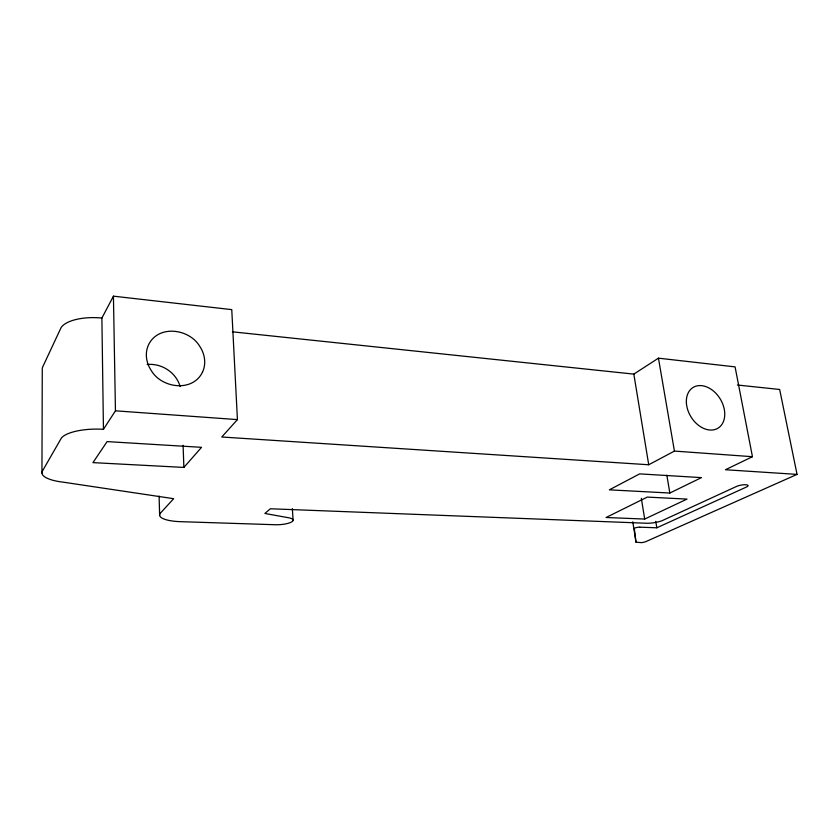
<?xml version="1.0" encoding="UTF-8"?>
<svg xmlns="http://www.w3.org/2000/svg" width="839" height="839" viewBox="0 0 839 839"><rect width="100%" height="100%" fill="white"/><g stroke="black" fill="none" stroke-linecap="round" stroke-linejoin="round"><path stroke-width="1.26" d="M41.95 473.018L42.265 369.233A33.497 12.585 0.8 0 1 42.988 366.328L61.111 327.588A34.326 13.875 1 0 1 101.886 318.065L113.433 296.167L231.763 309.622L237.427 419.605L221.758 437.004L648.725 464.754L674.43 451.078L752.447 456.699L735.079 366.884L658.447 358.169L633.823 374.11L232.382 331.814M639.821 527.175L656.822 527.794L746.563 486.977A6.607 1.636 -9.5 0 0 745.976 484.764A6.607 1.636 -9.5 0 0 736.873 486.284L662.422 520.537A12.061 2.853 -8.3 0 1 660.209 521.334A12.103 2.863 -8.3 0 1 646.229 523.232L270.357 508.77L264.872 513.458L288.679 517.768A13.434 3.618 -3.9 0 1 291.248 522.152A13.434 3.618 -3.9 0 1 275.234 524.732L180.532 521.669A28.453 7.834 -2.7 0 1 160.134 513.468L173.652 498.691L62.956 482.131A34.472 10.414 -0.7 0 1 42.695 470.595L61.373 438.073A35.385 11.536 -0.6 0 1 103.449 429.306L115.446 410.816L113.433 296.167M183.888 467.417L201.538 447.323L107.109 441.597L92.961 462.625L183.888 467.417L183.091 445.299M669.847 493.028L701.467 477.622L639.664 473.878L609.355 489.84L669.847 493.028L666.837 475.199M752.447 456.699L725.462 469.735L797.05 474.392L779.662 389.474L737.397 385.017M644.677 519.058L687.026 499.09L647.268 497.097L606.073 517.506L644.677 519.058L641.342 498.356M797.05 474.392L645.894 541.595A5.653 1.258 -8 0 1 641.594 542.634L635.993 542.193L632.784 521.785M115.446 410.816L237.427 419.605M658.447 358.169L674.43 451.078M633.823 374.11L648.725 464.754M655.773 521.407L656.822 527.794M635.993 542.193L634.315 528.444A3.524 0.818 -8.1 0 1 639.79 527.186M292.35 508.591L293.115 520.337M159.085 496.059L159.651 515.461M101.886 318.075L103.449 429.306M147.15 364.525A28.599 25.128 30.3 0 1 180.144 386.548M202.451 372.254C192.571 392.421 161.864 388.279 151.398 370.754A30.298 26.166 32.2 0 1 148.87 344.116C159.148 324.515 189.205 328.857 199.63 346.129A30.298 26.166 32.2 0 1 202.461 372.254M686.396 403.066A23.87 17.147 58.6 0 0 716.401 429.012A23.87 17.147 58.6 0 0 713.853 391.362A23.87 17.147 58.6 0 0 686.396 403.066"/></g></svg>
